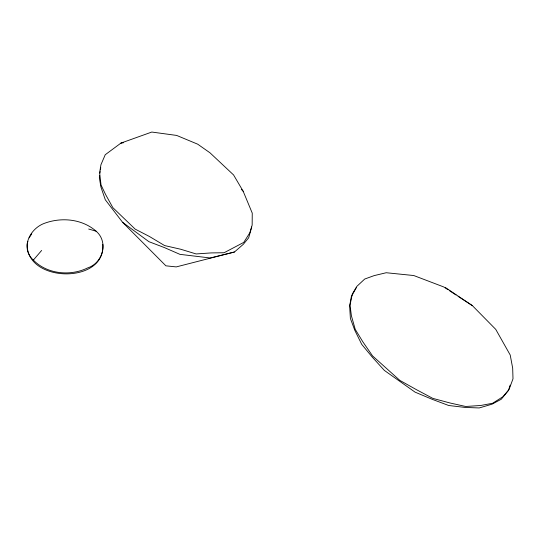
<?xml version="1.0" encoding="UTF-8"?>
<svg xmlns="http://www.w3.org/2000/svg" width="540" height="540" viewBox="0 0 540 540"><rect width="100%" height="100%" fill="white"/><g stroke="black" fill="none" stroke-linecap="round" stroke-linejoin="round"><path stroke-width="0.81" d="M27.257 243.56C25.076 282.791 105.779 284.83 102.836 244.377M99.671 175.507L99.353 177.896L100.926 187.022L105.3 199.766L122.573 222.291L165.895 265.822L176.236 266.909L234.448 252.011L243.31 244.303L248.67 237.823L251.714 227.016M99.988 173.124L100.204 171.531M100.413 169.938L100.737 167.549M27.459 242.818L27.871 241.34M510.165 385.115L508.417 390.488L501.262 399.242L492.028 404.183L479.203 407.95L465.129 407.437L448.686 405.493L432.277 399.35L415.071 392.141L384.365 370.42L372.107 356.913L361.726 344.365L354.827 330.365L350.386 318.438L349.63 306.031L351.344 296.588L356.501 287.348M29.147 237.857L31.766 233.779M33.365 260.071C20.129 248.076 29.626 228.872 44.172 223.418C61.331 216.959 82.06 218.862 96.147 231.215C108.803 242.143 102.769 263.142 87.52 267.968C70.43 276.446 46.879 274.124 33.365 260.071L41.641 250.445M120.947 143.087L105.233 154.737L100.946 164.734L99.617 172.658L101.034 184.991L105.604 194.535L112.853 207.657L135.162 229.115L149.465 236.507L164.599 245.565L180.697 249.244L196.108 253.942L211.181 252.916L224.08 252.74L243.736 242.413L249.818 232.808L252.16 225.079L252.248 213.125L243.182 191.275L233.564 174.94L209.993 152.813L197.708 144.187L176.648 135.425L151.801 132.05L120.947 143.087L123.424 142.776M234.448 252.011L210.229 257.972L179.928 254.347L164.336 247.556L148.885 241.663L122.573 222.291M88.675 229.028L96.147 231.215M458.089 296.352L472.399 305.654L495.747 329.366L510.212 355.01L512.683 368.192L513 378.81L509.024 389.563L502.848 396.785L492.622 403.259L480.735 405.486L465.703 406.485L450.117 403.009L432.81 398.378L416.374 389.624L399.83 380.383L372.546 355.907L362.799 341.759L355.232 329.346L351.398 315.806L350.014 305.012L352.33 293.949L356.879 286.355L364.696 279.045L374.152 275.616L386.215 272.734L413.768 275.535L443.779 286.963L447.869 289.643M449.233 290.54L456.044 295.009M445.473 287.584L472.399 305.654M241.461 189.459L243.182 191.275"/></g></svg>
